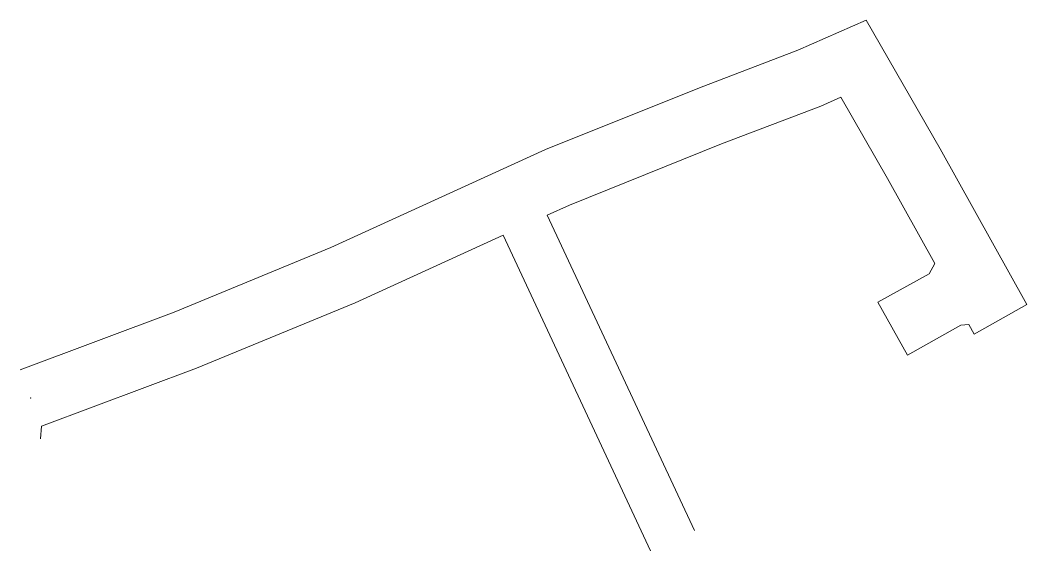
# Model space of a CAD drawing. Header units: millimetres. Extents: x 268264.6 to 268314.6, y 4273879.4 to 4273905.8.
import ezdxf

# ---------------------------------------------------------------- set-up
doc = ezdxf.new("R2010")
doc.units = ezdxf.units.MM
doc.layers.add('3D_1704', color=4, linetype='Continuous', lineweight=0)
doc.layers.add('INIT_COORD', color=5, linetype='Continuous', lineweight=0)

msp = doc.modelspace()

# ---------------------------------------------------------------- linework, layer by layer
at = {"layer": '3D_1704', "lineweight": 0}
for points in [[(268264.6, 4273888.406, 1704.9), (268272.253, 4273891.271, 1704.9), (268280.029, 4273894.479, 1704.9), (268290.682, 4273899.343, 1704.9), (268298.324, 4273902.412, 1704.9), (268303.197, 4273904.277, 1704.9), (268306.597, 4273905.769, 1704.9), (268310.263, 4273899.374, 1704.9), (268314.57, 4273891.64, 1704.9), (268311.95, 4273890.18, 1704.9), (268311.69, 4273890.646, 1704.9), (268311.285, 4273890.611, 1704.9), (268308.639, 4273889.137, 1704.9), (268307.179, 4273891.758, 1704.9), (268309.718, 4273893.172, 1704.9), (268309.999, 4273893.683, 1704.9), (268307.651, 4273897.898, 1704.9), (268305.335, 4273901.939, 1704.9), (268304.337, 4273901.501, 1704.9), (268299.42, 4273899.618, 1704.9), (268291.864, 4273896.585, 1704.9), (268290.766, 4273896.084, 1704.9), (268298.07, 4273880.423, 1704.9)], [(268295.89, 4273879.409, 1704.9), (268288.583, 4273895.087, 1704.9), (268281.225, 4273891.727, 1704.9), (268273.351, 4273888.479, 1704.9), (268265.657, 4273885.596, 1704.9), (268265.61, 4273884.978, 1704.9)]]:
    msp.add_polyline3d(points, dxfattribs=at)
at = {"layer": 'INIT_COORD'}
msp.add_point((268265.129, 4273887.001, 1704.9), dxfattribs=at)

doc.saveas('drawing.dxf')
